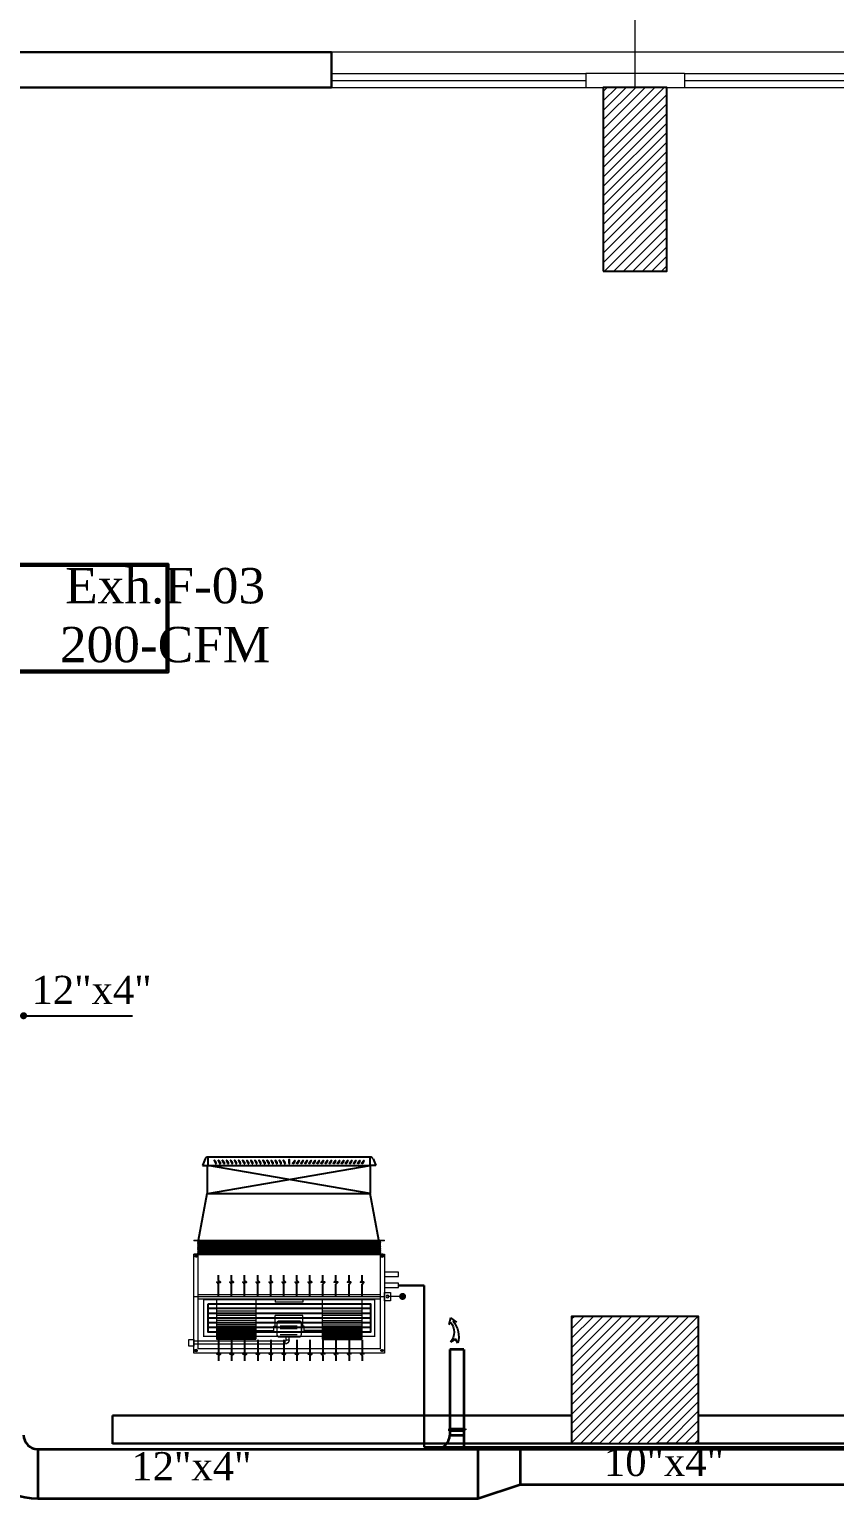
# Model space of a CAD drawing. Extents: x 847 to 949, y 444 to 823.
# Drawn here: x 862.31 to 868.01, y 727.44 to 737.84 of the extents above; entities that cross this region are included whole.
import ezdxf

# ---------------------------------------------------------------- set-up
doc = ezdxf.new("R2010")
doc.units = 0
doc.header["$MEASUREMENT"] = 0
doc.linetypes.add('CENTERX2', pattern=[4, 2.5, -0.5, 0.5, -0.5])
doc.linetypes.add('DASHDOT', pattern=[25.4, 12.7, -6.35, 0, -6.35])
doc.layers.get('0').update_dxf_attribs({"linetype": 'CONTINUOUS', "lineweight": 30})
for name, color, linetype in [('01_AC-EQUIP', 206, 'CONTINUOUS'), ('03_AC-S.DUCT', 5, 'CONTINUOUS'), ('06_AC-FA.DUCT', 4, 'CONTINUOUS'), ('A.C.VOLUM DAMPER', 2, 'CONTINUOUS'), ('AC-GRILLES', 2, 'CONTINUOUS'), ('M-DIFUSER', 195, 'CONTINUOUS'), ('M-DUCT-SA', 5, 'CONTINUOUS'), ('M-EQBMNT', 21, 'CONTINUOUS')]:
    doc.layers.add(name, color=color, linetype=linetype)
for name, color, linetype, lineweight in [('04-AC_F.A.DUCT', 4, 'CONTINUOUS', 35), ('AC-TEXT', 15, 'CONTINUOUS', 30), ('AC.REF(S). PIPING', 3, 'CONTINUOUS', 30), ('axis', 1, 'CENTERX2', 5), ('Column', 6, 'CONTINUOUS', 25), ('Elevation', 150, 'CONTINUOUS', 18), ('exhaust grill', 220, 'CONTINUOUS', 18), ('hatch', 252, 'CONTINUOUS', 9), ('Wall', 5, 'CONTINUOUS', 30), ('WINDOW', 4, 'CONTINUOUS', 5)]:
    doc.layers.add(name, color=color, linetype=linetype, lineweight=lineweight)
doc.styles.add('AC', font='romans.shx', dxfattribs={"height": 0.2})
doc.dimstyles.get("Standard").update_dxf_attribs({"dimtxt": 0.12, "dimasz": 0.05, "dimexe": 0.18, "dimexo": 0.0625, "dimgap": 0.09, "dimtad": 0, "dimtih": 1, "dimtoh": 1, "dimzin": 0, "dimdsep": 46, "dimtxsty": 'Standard', "dimblk": 'DOT', "dimcen": 0.09, "dimadec": 0, "dimazin": 0, "dimtfac": 1, "dimtofl": 0, "dimtmove": 0, "dimatfit": 3, "dimldrblk": 'DOT', "dimfxl": 1, "dimtolj": 1, "dimtzin": 0, "dimarcsym": 0})

# ---------------------------------------------------------------- blocks, each defined once
blk = doc.blocks.new('A$C11ED6BD5')
at = {"layer": 'axis', "color": 0, "ltscale": 0.3}
blk.add_line((-48.65, 21.95), (-48.65, 24.264), dxfattribs=at)
blk = doc.blocks.new('*U46')
at = {"layer": 'M-DIFUSER', "extrusion": (0, 1e-16, -1)}
for p, q in [((-517.1, -40.5), (-533.1, 0)), ((517.1, -40.5), (533.1, 0))]:
    blk.add_line(p, q, dxfattribs=at)
at = {"layer": 'M-DIFUSER'}
for points in [[(-533.1, 0), (-500, 0), (-500, 0)], [(533.1, 0), (500, 0), (500, 0)]]:
    blk.add_lwpolyline(points, dxfattribs=at)
blk.add_lwpolyline([(500, 0), (-500, 0), (-500, -50), (500, -50)], close=True, dxfattribs=at)
at = {"layer": 'M-DIFUSER', "color": 21}
for points in [[(-453.6, -12.4, -1.057685), (-448.3, -15.1), (-459.4, -30.3, -0.89828), (-461.1, -29.3)], [(-428.6, -12.4, -1.057685), (-423.3, -15.1), (-434.4, -30.3, -0.89828), (-436.1, -29.3)], [(-403.6, -12.4, -1.057685), (-398.3, -15.1), (-409.4, -30.3, -0.89828), (-411.1, -29.3)], [(-378.6, -12.4, -1.057685), (-373.3, -15.1), (-384.4, -30.3, -0.89828), (-386.1, -29.3)], [(-353.6, -12.4, -1.057685), (-348.3, -15.1), (-359.4, -30.3, -0.89828), (-361.1, -29.3)], [(-328.6, -12.4, -1.057685), (-323.3, -15.1), (-334.4, -30.3, -0.89828), (-336.1, -29.3)], [(-303.6, -12.4, -1.057685), (-298.3, -15.1), (-309.4, -30.3, -0.89828), (-311.1, -29.3)], [(-278.6, -12.4, -1.057685), (-273.3, -15.1), (-284.4, -30.3, -0.89828), (-286.1, -29.3)], [(-253.6, -12.4, -1.057685), (-248.3, -15.1), (-259.4, -30.3, -0.89828), (-261.1, -29.3)], [(-228.6, -12.4, -1.057685), (-223.3, -15.1), (-234.4, -30.3, -0.89828), (-236.1, -29.3)], [(-203.6, -12.4, -1.057685), (-198.3, -15.1), (-209.4, -30.3, -0.89828), (-211.1, -29.3)], [(-178.6, -12.4, -1.057685), (-173.3, -15.1), (-184.4, -30.3, -0.89828), (-186.1, -29.3)], [(-153.6, -12.4, -1.057685), (-148.3, -15.1), (-159.4, -30.3, -0.89828), (-161.1, -29.3)], [(-128.6, -12.4, -1.057685), (-123.3, -15.1), (-134.4, -30.3, -0.89828), (-136.1, -29.3)], [(-103.6, -12.4, -1.057685), (-98.3, -15.1), (-109.4, -30.3, -0.89828), (-111.1, -29.3)], [(-78.6, -12.4, -1.057685), (-73.3, -15.1), (-84.4, -30.3, -0.89828), (-86.1, -29.3)], [(-53.6, -12.4, -1.057685), (-48.3, -15.1), (-59.4, -30.3, -0.89828), (-61.1, -29.3)], [(-28.6, -12.4, -1.057685), (-23.3, -15.1), (-34.4, -30.3, -0.89828), (-36.1, -29.3)], [(28.6, -12.4, 1.057685), (23.3, -15.1), (34.4, -30.3, 0.89828), (36.1, -29.3)], [(53.6, -12.4, 1.057685), (48.3, -15.1), (59.4, -30.3, 0.89828), (61.1, -29.3)], [(78.6, -12.4, 1.057685), (73.3, -15.1), (84.4, -30.3, 0.89828), (86.1, -29.3)], [(103.6, -12.4, 1.057685), (98.3, -15.1), (109.4, -30.3, 0.89828), (111.1, -29.3)], [(128.6, -12.4, 1.057685), (123.3, -15.1), (134.4, -30.3, 0.89828), (136.1, -29.3)], [(153.6, -12.4, 1.057685), (148.3, -15.1), (159.4, -30.3, 0.89828), (161.1, -29.3)], [(178.6, -12.4, 1.057685), (173.3, -15.1), (184.4, -30.3, 0.89828), (186.1, -29.3)], [(203.6, -12.4, 1.057685), (198.3, -15.1), (209.4, -30.3, 0.89828), (211.1, -29.3)], [(228.6, -12.4, 1.057685), (223.3, -15.1), (234.4, -30.3, 0.89828), (236.1, -29.3)], [(253.6, -12.4, 1.057685), (248.3, -15.1), (259.4, -30.3, 0.89828), (261.1, -29.3)], [(278.6, -12.4, 1.057685), (273.3, -15.1), (284.4, -30.3, 0.89828), (286.1, -29.3)], [(303.6, -12.4, 1.057685), (298.3, -15.1), (309.4, -30.3, 0.89828), (311.1, -29.3)], [(328.6, -12.4, 1.057685), (323.3, -15.1), (334.4, -30.3, 0.89828), (336.1, -29.3)], [(353.6, -12.4, 1.057685), (348.3, -15.1), (359.4, -30.3, 0.89828), (361.1, -29.3)], [(378.6, -12.4, 1.057685), (373.3, -15.1), (384.4, -30.3, 0.89828), (386.1, -29.3)], [(403.6, -12.4, 1.057685), (398.3, -15.1), (409.4, -30.3, 0.89828), (411.1, -29.3)], [(428.6, -12.4, 1.057685), (423.3, -15.1), (434.4, -30.3, 0.89828), (436.1, -29.3)], [(453.6, -12.4, 1.057685), (448.3, -15.1), (459.4, -30.3, 0.89828), (461.1, -29.3)]]:
    blk.add_lwpolyline(points, format="xyb", close=True, dxfattribs=at)
blk.add_lwpolyline([(2, -11), (-3, -11), (-3, -33.7), (2, -33.7)], close=True, dxfattribs=at)
at = {"layer": 'M-DIFUSER'}
for centre, start_param, end_param in [((-500, -29.9), 2.91321, 3.926991), ((500, -29.9), 3.926991, 4.940771)]:
    blk.add_ellipse(centre, major_axis=(14.2, 14.2), ratio=1, start_param=start_param, end_param=end_param, dxfattribs=at)
at = {"layer": 'M-DUCT-SA'}
for points in [[(-244.3, -117.1, 0, 0, 0), (-345, -217.9, 30, 0, 0), (-398, -270.9, 0, 0, 0)], [(-0.5, -113.7, 0, 0, 0), (-0.5, -257, 30, 0, 0), (-0.5, -332, 0, 0, 0)], [(243.2, -117.1, 0, 0, 0), (344, -217.9, 30, 0, 0), (397, -270.9, 0, 0, 0)]]:
    blk.add_lwpolyline(points, format="xyseb", dxfattribs=at)
blk = doc.blocks.new('ARR03B')
at = {"color": 21}
blk.add_lwpolyline([(0, 0), (-2, 0), (-3.5, 0), (-4, 0.5), (-4, -0.5), (-4.5, 0), (-6, 0)], dxfattribs=at)
blk = doc.blocks.new('A$C57D47514')
at = {"layer": '03_AC-S.DUCT', "color": 183, "linetype": 'Continuous'}
for p, q in [((1.185, 0.369), (0.035, 0.369)), ((1.185, 0.335), (0.035, 0.335)), ((1.185, 0.302), (0.035, 0.302)), ((1.185, 0.269), (0.035, 0.269)), ((1.185, 0.235), (0.035, 0.235))]:
    blk.add_line(p, q, dxfattribs=at)
blk.add_lwpolyline([(0.035, 0.402), (1.185, 0.402), (1.185, 0.202), (0.035, 0.202)], close=True, dxfattribs=at)
at = {"layer": 'AC-GRILLES', "color": 6, "const_width": 0.00924}
blk.add_lwpolyline([(0.005, 0.432), (1.215, 0.432), (1.215, 0.172), (0.005, 0.172)], close=True, dxfattribs=at)
at = {"layer": 'AC-GRILLES', "color": 21, "extrusion": (0, 0, -1), "yscale": 0.0245648511207874, "zscale": -0.0245648511207874}
for p, xscale, rotation in [((-0.11, 0.457), 0.0245648511207874, 270), ((-0.202, 0.457), 0.0245648511207874, 270), ((-0.294, 0.457), 0.0245648511207874, 270), ((-0.387, 0.457), 0.0245648511207874, 270), ((-0.479, 0.457), 0.0245648511207874, 270), ((-0.572, 0.457), 0.0245648511207874, 270), ((-0.664, 0.457), 0.0245648511207874, 270), ((-0.757, 0.457), 0.0245648511207874, 270), ((-0.849, 0.457), -0.0245648511207874, 90), ((-0.941, 0.457), -0.0245648511207874, 90), ((-1.034, 0.457), -0.0245648511207874, 90), ((-1.126, 0.457), -0.0245648511207874, 90)]:
    blk.add_blockref('ARR03B', p, dxfattribs=dict(at, xscale=xscale, rotation=rotation))
at = {"layer": 'AC-GRILLES', "color": 1, "extrusion": (0, 0, -1), "yscale": 0.0245648511207874, "zscale": -0.0245648511207874}
for p, xscale, rotation in [((-0.11, 0.147), -0.0245648511207874, 270), ((-0.202, 0.147), -0.0245648511207874, 270), ((-0.294, 0.147), -0.0245648511207874, 270), ((-0.387, 0.147), -0.0245648511207874, 270), ((-0.479, 0.147), -0.0245648511207874, 270), ((-0.572, 0.147), -0.0245648511207874, 270), ((-0.664, 0.147), -0.0245648511207874, 270), ((-0.757, 0.147), -0.0245648511207874, 270), ((-0.849, 0.147), 0.0245648511207874, 90.00000000000004), ((-0.941, 0.147), 0.0245648511207874, 90.00000000000004), ((-1.034, 0.147), 0.0245648511207874, 90.00000000000004), ((-1.126, 0.147), 0.0245648511207874, 90.00000000000004)]:
    blk.add_blockref('ARR03B', p, dxfattribs=dict(at, xscale=xscale, rotation=rotation))
blk = doc.blocks.new('A$C79007506')
at = {"layer": '01_AC-EQUIP', "color": 2, "lineweight": 20}
for p, q in [((1.503, 0.8), (0.153, 0.8)), ((0.153, 0.795), (0.153, 0.8)), ((0.153, 0.795), (1.503, 0.795)), ((0.165, 0.795), (1.503, 0.795)), ((0.179, 0.791), (0.192, 0.795)), ((0.179, 0.791), (0.192, 0.787)), ((0.179, 0.782), (0.192, 0.787)), ((0.179, 0.782), (0.192, 0.778)), ((0.179, 0.774), (0.192, 0.778)), ((0.179, 0.774), (0.192, 0.77)), ((0.179, 0.765), (0.192, 0.77)), ((0.179, 0.765), (0.192, 0.761)), ((0.179, 0.757), (0.192, 0.761)), ((0.179, 0.757), (0.192, 0.753)), ((0.179, 0.748), (0.192, 0.753)), ((0.179, 0.748), (0.192, 0.744)), ((0.179, 0.74), (0.192, 0.744)), ((0.179, 0.74), (0.192, 0.735)), ((0.179, 0.731), (0.192, 0.735)), ((0.179, 0.731), (0.192, 0.727)), ((0.192, 0.787), (1.464, 0.787)), ((0.192, 0.778), (1.464, 0.778)), ((0.192, 0.77), (1.464, 0.77)), ((0.192, 0.761), (1.464, 0.761)), ((0.192, 0.753), (1.464, 0.753)), ((0.192, 0.744), (1.464, 0.744)), ((0.192, 0.735), (1.464, 0.735)), ((1.477, 0.791), (1.464, 0.795)), ((1.477, 0.791), (1.464, 0.787)), ((1.477, 0.782), (1.464, 0.787)), ((1.477, 0.782), (1.464, 0.778)), ((1.477, 0.774), (1.464, 0.778)), ((1.477, 0.774), (1.464, 0.77)), ((1.477, 0.765), (1.464, 0.77)), ((1.477, 0.765), (1.464, 0.761)), ((1.477, 0.757), (1.464, 0.761)), ((1.477, 0.757), (1.464, 0.753)), ((1.477, 0.748), (1.464, 0.753)), ((1.477, 0.748), (1.464, 0.744)), ((1.477, 0.74), (1.464, 0.744)), ((1.477, 0.74), (1.464, 0.735)), ((1.477, 0.731), (1.464, 0.735)), ((1.477, 0.731), (1.464, 0.727)), ((1.503, 0.8), (1.503, 0.795)), ((1.464, 0.701), (0.153, 0.701)), ((0.153, 0.696), (0.153, 0.701)), ((0.153, 0.696), (1.503, 0.696)), ((0.165, 0.701), (1.503, 0.701)), ((0.179, 0.723), (0.192, 0.727)), ((0.179, 0.723), (0.192, 0.718)), ((0.179, 0.714), (0.192, 0.718)), ((0.179, 0.714), (0.192, 0.71)), ((0.179, 0.706), (0.192, 0.71)), ((0.179, 0.706), (0.192, 0.701)), ((0.192, 0.727), (1.464, 0.727)), ((0.192, 0.718), (1.464, 0.718)), ((0.192, 0.71), (1.464, 0.71)), ((1.477, 0.723), (1.464, 0.727)), ((1.477, 0.723), (1.464, 0.718)), ((1.477, 0.714), (1.464, 0.718)), ((1.477, 0.714), (1.464, 0.71)), ((1.477, 0.706), (1.464, 0.71)), ((1.477, 0.706), (1.464, 0.701)), ((1.503, 0.701), (1.503, 0.696))]:
    blk.add_line(p, q, dxfattribs=at)
at = {"layer": '01_AC-EQUIP', "color": 1, "lineweight": 20}
for p, q in [((0.155, 0.686), (0.182, 0.686)), ((0.169, 0.695), (0.169, 0.677)), ((1.502, 0.686), (1.474, 0.686)), ((1.487, 0.695), (1.487, 0.677)), ((1.503, 0.4), (0.153, 0.4)), ((1.473, 0.415), (0.183, 0.415)), ((1.473, 0.385), (0.183, 0.385)), ((0.313, 0.385), (0.313, 0.099)), ((0.593, 0.385), (0.593, 0.099)), ((0.73, 0.385), (0.73, 0.36)), ((0.73, 0.36), (0.926, 0.36)), ((0.926, 0.385), (0.926, 0.36)), ((1.063, 0.385), (1.063, 0.099)), ((1.343, 0.385), (1.343, 0.099)), ((0.593, 0.3), (0.313, 0.3)), ((0.313, 0.281), (0.593, 0.281)), ((0.313, 0.265), (0.593, 0.265)), ((0.313, 0.25), (0.593, 0.25)), ((0.313, 0.25), (0.593, 0.25)), ((0.593, 0.23), (0.313, 0.23)), ((0.593, 0.215), (0.313, 0.215)), ((0.73, 0.267), (0.926, 0.267)), ((0.73, 0.19), (0.73, 0.267)), ((0.892, 0.214), (0.772, 0.214)), ((0.926, 0.19), (0.926, 0.267)), ((1.343, 0.3), (1.063, 0.3)), ((1.063, 0.281), (1.343, 0.281)), ((1.063, 0.265), (1.343, 0.265)), ((1.343, 0.25), (1.063, 0.25)), ((1.063, 0.25), (1.343, 0.25)), ((1.063, 0.23), (1.343, 0.23)), ((1.063, 0.215), (1.343, 0.215)), ((0.593, 0.2), (0.313, 0.2)), ((0.593, 0.187), (0.313, 0.187)), ((0.593, 0.179), (0.313, 0.179)), ((0.593, 0.172), (0.313, 0.172)), ((0.593, 0.164), (0.313, 0.164)), ((0.593, 0.157), (0.313, 0.157)), ((0.593, 0.152), (0.313, 0.152)), ((0.593, 0.144), (0.313, 0.144)), ((0.593, 0.136), (0.313, 0.136)), ((0.593, 0.129), (0.313, 0.129)), ((0.593, 0.122), (0.313, 0.122)), ((0.593, 0.116), (0.313, 0.116)), ((0.593, 0.111), (0.313, 0.111)), ((0.593, 0.107), (0.313, 0.107)), ((0.593, 0.104), (0.313, 0.104)), ((0.593, 0.181), (0.721, 0.181)), ((0.593, 0.16), (0.721, 0.16)), ((0.892, 0.194), (0.772, 0.194)), ((0.892, 0.173), (0.772, 0.173)), ((0.892, 0.153), (0.772, 0.153)), ((0.892, 0.132), (0.772, 0.132)), ((0.828, 0.094), (0.828, 0.114)), ((0.849, 0.094), (0.849, 0.114)), ((1.063, 0.181), (0.936, 0.181)), ((1.063, 0.16), (0.936, 0.16)), ((1.063, 0.2), (1.343, 0.2)), ((1.063, 0.187), (1.343, 0.187)), ((1.063, 0.179), (1.343, 0.179)), ((1.063, 0.172), (1.343, 0.172)), ((1.063, 0.164), (1.343, 0.164)), ((1.063, 0.157), (1.343, 0.157)), ((1.063, 0.152), (1.343, 0.152)), ((1.063, 0.144), (1.343, 0.144)), ((1.063, 0.136), (1.343, 0.136)), ((1.063, 0.129), (1.343, 0.129)), ((1.063, 0.122), (1.343, 0.122)), ((1.063, 0.116), (1.343, 0.116)), ((1.063, 0.111), (1.343, 0.111)), ((1.063, 0.107), (1.343, 0.107)), ((1.063, 0.104), (1.343, 0.104)), ((0.155, 0.019), (0.182, 0.019)), ((0.169, 0.01), (0.169, 0.027)), ((0.593, 0.102), (0.313, 0.102)), ((0.849, 0.094), (0.828, 0.094)), ((0.859, 0.084), (1.503, 0.084)), ((0.859, 0.084), (0.859, 0.064)), ((0.859, 0.064), (1.503, 0.064)), ((1.063, 0.102), (1.343, 0.102)), ((1.502, 0.019), (1.474, 0.019)), ((1.487, 0.01), (1.487, 0.027))]:
    blk.add_line(p, q, dxfattribs=at)
at = {"layer": '01_AC-EQUIP', "color": 4, "lineweight": 20}
blk.add_line((0.025, 0.401), (0.131, 0.401), dxfattribs=at)
at = {"layer": '01_AC-EQUIP', "color": 1, "linetype": 'DASHDOT', "lineweight": 20}
for p, q in [((0.593, 0.152), (0.313, 0.152)), ((1.063, 0.152), (1.343, 0.152))]:
    blk.add_line(p, q, dxfattribs=at)
at = {"layer": '01_AC-EQUIP', "color": 1, "lineweight": 20}
for points in [[(0.153, 0.701), (0.153, 0), (1.503, 0), (1.503, 0.701)], [(0.183, 0.701), (0.183, 0.03), (1.473, 0.03), (1.473, 0.701)], [(0.183, 0.696), (0.183, 0.415)], [(1.473, 0.415), (1.473, 0.696)], [(1.473, 0.165), (1.473, 0.385)]]:
    blk.add_lwpolyline(points, dxfattribs=at)
at = {"layer": '01_AC-EQUIP', "color": 6, "lineweight": 20}
blk.add_lwpolyline([(0.153, 0.573), (0.153, 0.543), (0.053, 0.543), (0.053, 0.573)], close=True, dxfattribs=at)
at = {"layer": '01_AC-EQUIP', "color": 4, "lineweight": 20, "const_width": 0.0252}
blk.add_lwpolyline([(0.027, 0.413, -1), (0.022, 0.389, -1)], format="xyb", close=True, dxfattribs=at)
at = {"layer": '01_AC-EQUIP', "color": 5, "lineweight": 20}
blk.add_lwpolyline([(0.153, 0.494), (0.153, 0.464), (0.053, 0.464), (0.053, 0.494)], close=True, dxfattribs=at)
at = {"layer": '01_AC-EQUIP', "color": 1, "lineweight": 20}
for points in [[(0.109, 0.37), (0.153, 0.37), (0.153, 0.43), (0.109, 0.43)], [(0.74, 0.151), (0.721, 0.151), (0.721, 0.19), (0.74, 0.19)], [(0.916, 0.151), (0.936, 0.151), (0.936, 0.19), (0.916, 0.19)], [(1.538, 0.097), (1.503, 0.097), (1.503, 0.049), (1.538, 0.049)]]:
    blk.add_lwpolyline(points, close=True, dxfattribs=at)
blk.add_lwpolyline([(0.896, 0.114), (0.76, 0.114, -0.414214), (0.74, 0.135), (0.74, 0.206, -0.414214), (0.76, 0.227), (0.896, 0.227, -0.414214), (0.916, 0.206), (0.916, 0.135, -0.414214)], format="xyb", close=True, dxfattribs=at)
blk.add_circle((0.131, 0.401), 0.00932, dxfattribs=at)
for radius in [0.0307, 0.0102]:
    blk.add_arc((0.859, 0.094), radius, 179.9994, 269.9994, dxfattribs=at)
for centre, major_axis, start_param, end_param in [((0.169, 0.686), (0.0109, 0), 1.570796326794849, 7.853981633974433), ((0.169, 0.686), (0.0062, 0), 1.570796326797271, 7.853981633976858), ((1.487, 0.019), (0.0109, 0), 4.712389, 10.995574), ((1.487, 0.019), (0.0062, 0), -1.570796, 4.712389)]:
    blk.add_ellipse(centre, major_axis=major_axis, ratio=0.646018, start_param=start_param, end_param=end_param, dxfattribs=at)
at = {"layer": '01_AC-EQUIP', "color": 1, "lineweight": 20, "extrusion": (0, 0, -1)}
for centre, major_axis, start_param, end_param in [((1.487, 0.686), (-0.0109, 0), 1.570796326795608, 7.853981633975192), ((1.487, 0.686), (-0.0062, 0), 1.570796326797271, 7.853981633976858), ((0.169, 0.019), (-0.0109, 0), 4.712389, 10.995574), ((0.169, 0.019), (-0.0062, 0), -1.570796, 4.712389)]:
    blk.add_ellipse(centre, major_axis=major_axis, ratio=0.646018, start_param=start_param, end_param=end_param, dxfattribs=at)
at = {"layer": '03_AC-S.DUCT', "linetype": 'Continuous'}
for p, q in [((0.192, 0.795), (0.192, 0.8)), ((1.464, 0.795), (0.192, 0.795)), ((1.464, 0.795), (1.464, 0.8))]:
    blk.add_line(p, q, dxfattribs=at)
at = {"layer": 'M-EQBMNT', "color": 21, "linetype": 'ByBlock', "ltscale": 1.5}
for p, q in [((0.593, 0.099), (0.313, 0.099)), ((1.063, 0.099), (1.343, 0.099))]:
    blk.add_line(p, q, dxfattribs=at)
blk = doc.blocks.new('_Dot')
at = {"color": 0, "linetype": 'ByBlock', "lineweight": -2}
blk.add_line((-0.5, 0), (-1, 0), dxfattribs=at)
at = {"color": 0, "linetype": 'ByBlock', "const_width": 0.5}
blk.add_lwpolyline([(-0.25, 0, 1), (0.25, 0, 1)], format="xyb", close=True, dxfattribs=at)
blk = doc.blocks.new('A$C180A56EA')
at = {"layer": 'A.C.VOLUM DAMPER'}
h = blk.add_hatch(dxfattribs=at)
h.set_pattern_fill('ANSI31', color=256, scale=0.001, style=0)
h.set_pattern_definition([(45, (129.5106855, -230.48025158), (-8.838834765e-05, 8.838834765e-05), [])])
h.paths.add_polyline_path([(0.046, 0.004), (0.046, 0.006), (0.04, 0.006), (0.04, -0.003), (0.046, -0.003), (0.046, 0), (0.06, 0), (0.06, 0.013), (0.057, 0.013), (0.057, 0.004)])
for p, q in [((-0.124, 0.003), (-0.116, 0.003)), ((-0.116, 0), (-0.119, 0.003)), ((-0.119, 0), (-0.116, 0.002)), ((-0.116, 0.002), (-0.118, 0.003)), ((-0.116, 0.003), (-0.117, 0.003)), ((-0.117, 0), (-0.116, 0.001)), ((-0.116, 0), (-0.11, 0.006)), ((-0.116, 0.001), (-0.112, 0.006)), ((-0.11, 0), (-0.116, 0.006)), ((-0.116, 0.002), (-0.113, 0.006)), ((-0.116, -0.003), (-0.116, 0.006)), ((-0.116, 0.003), (-0.114, 0.006)), ((-0.116, 0.006), (-0.11, 0.006)), ((-0.116, 0.006), (-0.116, 0.006)), ((-0.116, 0.005), (-0.115, 0.006)), ((-0.116, -0.001), (-0.11, 0.005)), ((-0.11, -0.001), (-0.116, 0.005)), ((-0.116, -0.002), (-0.11, 0.004)), ((-0.11, -0.003), (-0.116, 0.004)), ((-0.116, -0.003), (-0.11, 0.003)), ((-0.111, -0.003), (-0.116, 0.003)), ((-0.112, -0.003), (-0.116, 0.002)), ((-0.113, -0.003), (-0.116, 0)), ((-0.116, 0), (-0.116, 0)), ((-0.11, 0.001), (-0.115, 0.006)), ((-0.11, 0.002), (-0.114, 0.006)), ((-0.114, -0.003), (-0.11, 0.002)), ((-0.11, 0.003), (-0.113, 0.006)), ((-0.113, 0.002), (0.04, 0.002)), ((-0.113, -0.003), (-0.11, 0.001)), ((-0.11, 0.004), (-0.112, 0.006)), ((0.04, 0.012), (-0.11, 0.012)), ((-0.11, 0.005), (-0.11, 0.006)), ((-0.088, 0.011), (-0.099, -0.007)), ((-0.077, 0.011), (-0.066, -0.007)), ((-0.04, 0.011), (-0.051, -0.007)), ((-0.028, 0.011), (-0.017, -0.007)), ((0.006, 0.011), (-0.006, -0.007)), ((0.017, 0.011), (0.029, -0.007)), ((0.046, 0.006), (0.04, 0.006)), ((0.04, 0.006), (0.04, -0.003)), ((0.046, 0.004), (0.046, 0.006)), ((0.057, 0.004), (0.046, 0.004)), ((0.06, 0.013), (0.057, 0.013)), ((0.057, 0.013), (0.057, 0.004)), ((0.06, 0.013), (0.06, 0)), ((-0.124, 0), (-0.116, 0)), ((-0.114, -0.003), (-0.116, -0.001)), ((-0.115, -0.003), (-0.116, -0.002)), ((-0.11, -0.003), (-0.116, -0.003)), ((-0.112, -0.003), (-0.11, 0)), ((-0.111, -0.003), (-0.11, -0.001)), ((-0.11, -0.003), (-0.11, -0.002)), ((-0.11, -0.008), (0.04, -0.008)), ((0.04, -0.003), (0.046, -0.003)), ((0.06, 0), (0.046, 0)), ((0.046, -0.003), (0.046, 0))]:
    blk.add_line(p, q, dxfattribs=at)
at = {"layer": 'A.C.VOLUM DAMPER', "extrusion": (0, 0, -1)}
for centre, major_axis, start_param, end_param in [((-0.094, 0.002), (0.00135, 0.00135), 3.926991, 7.068583), ((-0.094, 0.002), (-0.00135, 0.00135), 2.356195, 5.497787), ((-0.071, 0.002), (0.00135, 0.00135), 3.926991, 7.068583), ((-0.071, 0.002), (-0.00135, 0.00135), 2.356195, 5.497787), ((-0.046, 0.002), (0.00135, 0.00135), 3.926991, 7.068583), ((-0.046, 0.002), (-0.00135, 0.00135), 2.356195, 5.497787), ((-0.023, 0.002), (0.00135, 0.00135), 3.926991, 7.068583), ((-0.023, 0.002), (-0.00135, 0.00135), 2.356194, 5.497787), ((0, 0.002), (0.00135, 0.00135), 3.926991, 7.068583), ((0, 0.002), (0.00135, 0.00135), 0.785398, 3.926991), ((0.023, 0.002), (0.00135, 0.00135), 3.926991, 7.068583), ((0.023, 0.002), (-0.00135, 0.00135), 2.356195, 5.497787)]:
    blk.add_ellipse(centre, major_axis=major_axis, ratio=1, start_param=start_param, end_param=end_param, dxfattribs=at)
blk = doc.blocks.new('A$C60D03859')
at = {"layer": '06_AC-FA.DUCT'}
for p, q in [((-0.156, 0.306), (-0.242, -0.048)), ((-0.242, -0.048), (-0.143, 0.1)), ((-0.156, 0.306), (0.115, 0.11)), ((0.115, 0.11), (-0.022, 0.142)), ((0.369, -0.64), (0.64, -0.578)), ((0.403, -0.862), (0.369, -0.64))]:
    blk.add_line(p, q, dxfattribs=at)
for centre, radius, start, end in [((1.032, 0.131), 1.176, 181.52104, 237.68031), ((0.755, 0.192), 0.779, 183.71412, 261.50158)]:
    blk.add_arc(centre, radius, start, end, dxfattribs=at)

msp = doc.modelspace()

# ---------------------------------------------------------------- hatches: boundary and pattern name
at = {"layer": 'hatch'}
h = msp.add_hatch(dxfattribs=at)
h.set_pattern_fill('ANSI31', color=252, scale=0.015, style=0)
h.set_pattern_definition([(45, (1093.753867, 400.310554), (-0.0336759605, 0.0336759605), [])])
h.paths.add_polyline_path([(866.372, 736.133), (866.822, 736.133), (866.822, 737.433), (866.372, 737.433)])
h = msp.add_hatch(dxfattribs=at)
h.set_pattern_fill('ANSI31', color=252, scale=0.015, style=0)
h.set_pattern_definition([(45, (1093.578867, 405.610554), (-0.0336759605, 0.0336759605), [])])
h.paths.add_polyline_path([(866.147, 727.833), (867.047, 727.833), (867.047, 728.733), (866.147, 728.733)])

# ---------------------------------------------------------------- linework, layer by layer
at = {"layer": '03_AC-S.DUCT', "linetype": 'Continuous'}
for p, q in [((863.566, 729.803), (863.566, 729.603)), ((863.572, 729.603), (864.722, 729.803)), ((864.722, 729.603), (863.572, 729.803)), ((864.722, 729.803), (864.722, 729.603)), ((863.505, 729.274), (863.566, 729.603)), ((863.572, 729.603), (864.722, 729.603)), ((864.783, 729.274), (864.722, 729.603))]:
    msp.add_line(p, q, dxfattribs=at)
at = {"layer": '04-AC_F.A.DUCT', "linetype": 'Continuous'}
for p, q in [((865.284, 728.5), (865.284, 727.894)), ((865.384, 728.5), (865.384, 727.794)), ((865.284, 727.894), (865.384, 727.894)), ((862.367, 727.794), (882.794, 727.794)), ((862.367, 727.794), (862.367, 727.444)), ((865.484, 727.794), (865.484, 727.444)), ((865.784, 727.794), (865.784, 727.544)), ((865.484, 727.444), (865.784, 727.544)), ((865.784, 727.544), (870.117, 727.544)), ((862.367, 727.444), (865.484, 727.444))]:
    msp.add_line(p, q, dxfattribs=at)
at = {"layer": '04-AC_F.A.DUCT'}
msp.add_line((865.384, 728.5), (865.284, 728.5), dxfattribs=at)
at = {"layer": '04-AC_F.A.DUCT', "linetype": 'Continuous'}
for centre, radius, start, end in [((862.367, 727.894), 0.45, 180, 270), ((862.367, 727.894), 0.1, 180, 270), ((865.184, 727.894), 0.1, 270, 0)]:
    msp.add_arc(centre, radius, start, end, dxfattribs=at)
at = {"layer": 'AC-TEXT', "color": 34}
for points in [[(861.583, 733.292), (863.292, 733.292), (863.292, 734.061), (861.583, 734.061)], [(861.597, 733.306), (863.279, 733.306), (863.279, 734.047), (861.597, 734.047)]]:
    msp.add_lwpolyline(points, close=True, dxfattribs=at)
at = {"layer": 'AC.REF(S). PIPING'}
for p, q in [((864.922, 728.953), (865.103, 728.953)), ((865.103, 728.953), (865.103, 727.809)), ((909.818, 727.809), (865.103, 727.809))]:
    msp.add_line(p, q, dxfattribs=at)
at = {"layer": 'Column', "color": 252}
for points in [[(866.372, 736.133), (866.822, 736.133), (866.822, 737.433), (866.372, 737.433)], [(866.147, 727.833), (867.047, 727.833), (867.047, 728.733), (866.147, 728.733)]]:
    msp.add_lwpolyline(points, close=True, dxfattribs=at)
at = {"layer": 'Elevation', "color": 252, "linetype": 'Continuous'}
for p, q in [((871.047, 737.683), (864.447, 737.683)), ((866.247, 737.533), (866.247, 737.433)), ((866.947, 737.533), (866.247, 737.533)), ((866.947, 737.533), (866.947, 737.433)), ((866.947, 737.533), (866.947, 737.433)), ((866.247, 737.433), (866.947, 737.433))]:
    msp.add_line(p, q, dxfattribs=at)
at = {"layer": 'Wall', "color": 252, "linetype": 'Continuous'}
for p, q in [((864.447, 737.683), (861.397, 737.683)), ((864.447, 737.683), (864.447, 737.433)), ((861.997, 737.433), (864.447, 737.433)), ((866.147, 728.033), (862.897, 728.033)), ((862.897, 728.033), (862.897, 727.832)), ((867.047, 728.033), (870.097, 728.033)), ((866.347, 727.833), (862.897, 727.833)), ((866.747, 727.833), (870.097, 727.833))]:
    msp.add_line(p, q, dxfattribs=at)
at = {"layer": 'WINDOW', "color": 252}
for p, q in [((864.447, 737.533), (866.247, 737.533)), ((866.947, 737.533), (868.747, 737.533)), ((864.447, 737.483), (866.247, 737.483)), ((864.447, 737.433), (866.247, 737.433)), ((866.947, 737.483), (868.747, 737.483)), ((866.947, 737.433), (868.747, 737.433))]:
    msp.add_line(p, q, dxfattribs=at)

# ---------------------------------------------------------------- block references
at = {"layer": '01_AC-EQUIP', "color": 1, "lineweight": 20, "xscale": -1}
msp.add_blockref('A$C79007506', (864.975, 728.474), dxfattribs=at)
at = {"layer": '03_AC-S.DUCT', "linetype": 'Continuous'}
msp.add_blockref('A$C57D47514', (863.538, 728.42), dxfattribs=at)
at = {"layer": 'A.C.VOLUM DAMPER', "xscale": 0.6666666641402051, "yscale": 0.6666666641402051, "zscale": 0.6666666641402051}
msp.add_blockref('A$C180A56EA', (865.357, 727.93), dxfattribs=at)
at = {"layer": 'axis', "color": 252}
msp.add_blockref('A$C11ED6BD5', (915.247, 715.483), dxfattribs=at)
at = {"layer": 'exhaust grill', "xscale": -0.1432093642176044, "yscale": 0.1432093642176044, "zscale": 0.1432093642176044, "rotation": 42.29338526659439}
msp.add_blockref('A$C60D03859', (865.302, 728.675), dxfattribs=at)
at = {"layer": 'M-DIFUSER', "xscale": 0.00115, "yscale": 0.00115, "zscale": 0.00115, "rotation": 180}
msp.add_blockref('*U46', (864.147, 729.803), dxfattribs=at)

# ---------------------------------------------------------------- texts
at = {"layer": 'AC-TEXT', "color": 34, "linetype": 'Continuous', "insert": (863.269, 733.361), "char_height": 0.25, "width": 3.29288, "attachment_point": 8, "style": 'AC'}
msp.add_mtext('\\A1;{\\fTimes New Roman|b0|i0|c0|p18;Exh.F-03\\P200-CFM}', dxfattribs=at)
at = {"layer": 'AC-TEXT', "color": 7, "linetype": 'Continuous', "char_height": 0.25, "width": 6.18694, "attachment_point": 1, "style": 'AC'}
for s, insert in [('\\A1;{\\fTimes New Roman|b0|i0|c0|p18;\\H0.8x;\\C4;12"x4"\\H1.25x;  }', (862.323, 731.145)), ('\\A1;{\\fTimes New Roman|b0|i0|c0|p18;\\H0.8x;\\C4;12"x4"\\H1.25x;  }', (863.03, 727.773)), ('\\A1;{\\fTimes New Roman|b0|i0|c0|p18;\\H0.8x;\\C4;10"x4"\\H1.25x;  }', (866.376, 727.804))]:
    msp.add_mtext(s, dxfattribs=dict(at, insert=insert))

# ---------------------------------------------------------------- leaders
at = {"layer": '04-AC_F.A.DUCT', "linetype": 'Continuous'}
msp.add_leader([(862.267, 730.862), (863.038, 730.862)], dimstyle='Standard', override={"dimgap": 0.09, "dimtad": 0}, dxfattribs=at)

doc.saveas('drawing.dxf')
